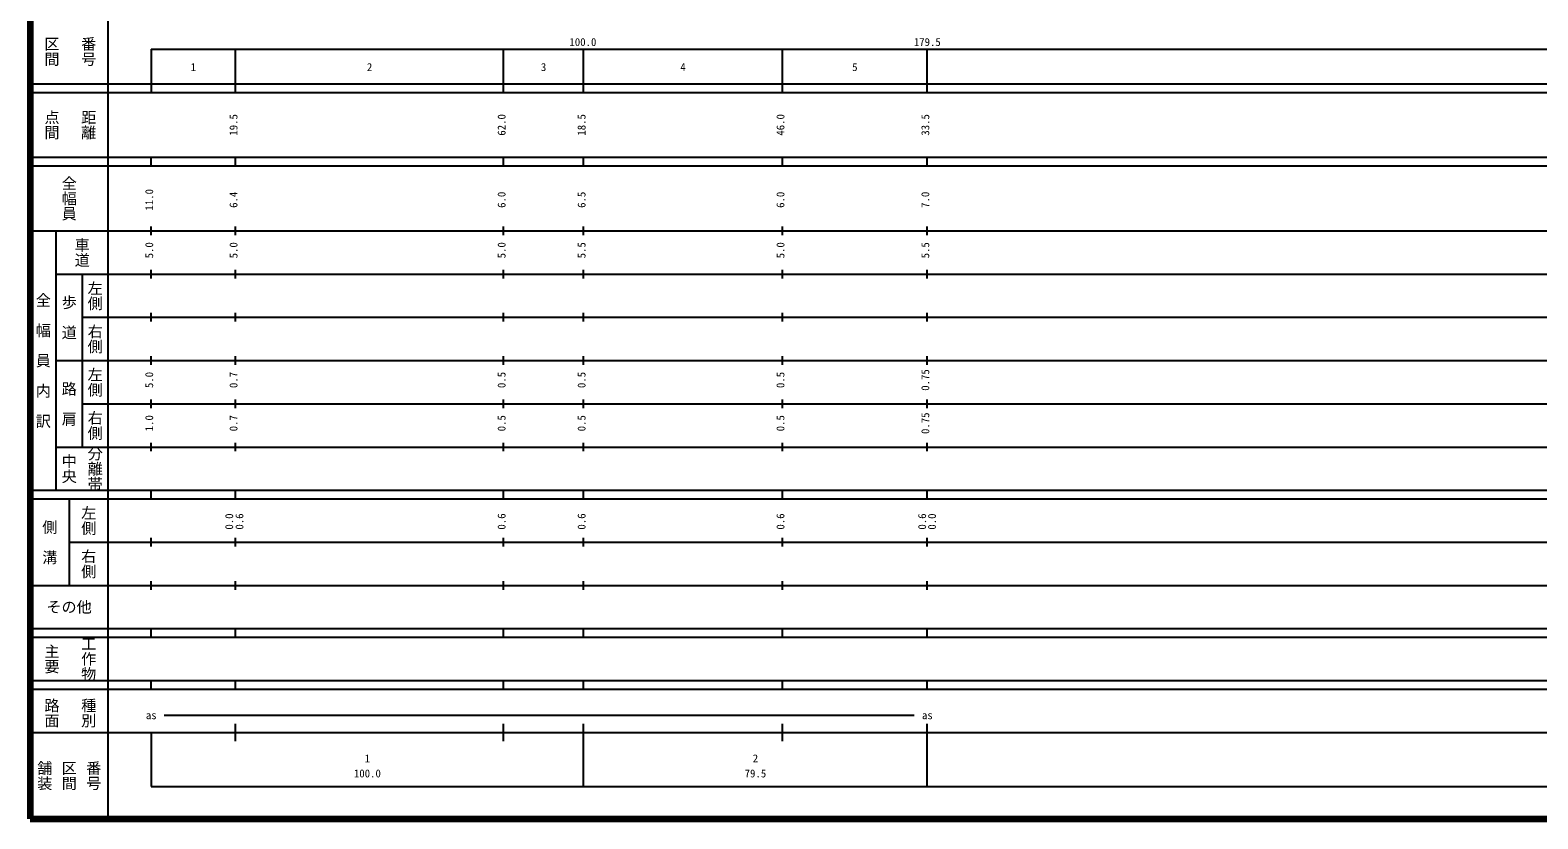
# Model space of a CAD drawing. Units: millimetres on the paper, enlarged 1000 times. Extents: x 40000 to 680000, y 20000 to 380000.
# Drawn here: x 40000 to 388715, y 20000 to 202409 of the extents above; entities that cross this region are included whole.
import ezdxf
from ezdxf.enums import TextEntityAlignment as Align

# ---------------------------------------------------------------- set-up
doc = ezdxf.new("R2010")
doc.units = ezdxf.units.MM
doc.header["$LTSCALE"] = 1000
doc.layers.add('M-TTL', color=2, linetype='Continuous', lineweight=140)
doc.layers.add('M-TTL-BAND', color=7, linetype='Continuous', lineweight=25)
doc.styles.add('@ＭＳ ゴシック', font='')
doc.styles.add('ＭＳ ゴシック', font='')
doc.styles.get('@ＭＳ ゴシック').set_extended_font_data('@MS Gothic')
doc.styles.get('ＭＳ ゴシック').set_extended_font_data('MS Gothic')

msp = doc.modelspace()

# ---------------------------------------------------------------- linework, layer by layer
at = {"layer": 'M-TTL'}
for p, q in [((40000, 380000), (40000, 20000)), ((40000, 20000), (680000, 20000))]:
    msp.add_line(p, q, dxfattribs=at)
at = {"layer": 'M-TTL-BAND'}
for p, q in [((58000, 370000), (58000, 20000)), ((68000, 198000), (579000, 198000)), ((68000, 198000), (68000, 188000)), ((87500, 188000), (87500, 198000)), ((149500, 188000), (149500, 198000)), ((168000, 188000), (168000, 198000)), ((214000, 188000), (214000, 198000)), ((247500, 188000), (247500, 198000)), ((40000, 190000), (579000, 190000)), ((40000, 188000), (579000, 188000)), ((40000, 173000), (579000, 173000)), ((40000, 171000), (579000, 171000)), ((68000, 171000), (68000, 173000)), ((87500, 171000), (87500, 173000)), ((149500, 171000), (149500, 173000)), ((168000, 171000), (168000, 173000)), ((214000, 171000), (214000, 173000)), ((247500, 171000), (247500, 173000)), ((68000, 155000), (68000, 157000)), ((87500, 155000), (87500, 157000)), ((149500, 155000), (149500, 157000)), ((168000, 155000), (168000, 157000)), ((214000, 155000), (214000, 157000)), ((247500, 155000), (247500, 157000)), ((40000, 156000), (579000, 156000)), ((46000, 96000), (46000, 156000)), ((68000, 145000), (68000, 147000)), ((87500, 145000), (87500, 147000)), ((149500, 145000), (149500, 147000)), ((168000, 145000), (168000, 147000)), ((214000, 145000), (214000, 147000)), ((247500, 145000), (247500, 147000)), ((46000, 146000), (579000, 146000)), ((52000, 146000), (52000, 106000)), ((52000, 136000), (579000, 136000)), ((68000, 135000), (68000, 137000)), ((87500, 135000), (87500, 137000)), ((149500, 135000), (149500, 137000)), ((168000, 135000), (168000, 137000)), ((214000, 135000), (214000, 137000)), ((247500, 135000), (247500, 137000)), ((46000, 126000), (579000, 126000)), ((68000, 125000), (68000, 127000)), ((87500, 125000), (87500, 127000)), ((149500, 125000), (149500, 127000)), ((168000, 125000), (168000, 127000)), ((214000, 125000), (214000, 127000)), ((247500, 125000), (247500, 127000)), ((52000, 116000), (579000, 116000)), ((68000, 115000), (68000, 117000)), ((87500, 115000), (87500, 117000)), ((149500, 115000), (149500, 117000)), ((168000, 115000), (168000, 117000)), ((214000, 115000), (214000, 117000)), ((247500, 115000), (247500, 117000)), ((46000, 106000), (579000, 106000)), ((68000, 105000), (68000, 107000)), ((87500, 105000), (87500, 107000)), ((149500, 105000), (149500, 107000)), ((168000, 105000), (168000, 107000)), ((214000, 105000), (214000, 107000)), ((247500, 105000), (247500, 107000)), ((40000, 96000), (579000, 96000)), ((68000, 94000), (68000, 96000)), ((87500, 94000), (87500, 96000)), ((149500, 94000), (149500, 96000)), ((168000, 94000), (168000, 96000)), ((214000, 94000), (214000, 96000)), ((247500, 94000), (247500, 96000)), ((40000, 94000), (579000, 94000)), ((49000, 94000), (49000, 74000)), ((49000, 84000), (579000, 84000)), ((68000, 83000), (68000, 85000)), ((87500, 83000), (87500, 85000)), ((149500, 83000), (149500, 85000)), ((168000, 83000), (168000, 85000)), ((214000, 83000), (214000, 85000)), ((247500, 83000), (247500, 85000)), ((40000, 74000), (579000, 74000)), ((68000, 73000), (68000, 75000)), ((87500, 73000), (87500, 75000)), ((149500, 73000), (149500, 75000)), ((168000, 73000), (168000, 75000)), ((214000, 73000), (214000, 75000)), ((247500, 73000), (247500, 75000)), ((40000, 64000), (579000, 64000)), ((68000, 62000), (68000, 64000)), ((87500, 62000), (87500, 64000)), ((149500, 62000), (149500, 64000)), ((168000, 62000), (168000, 64000)), ((214000, 62000), (214000, 64000)), ((247500, 62000), (247500, 64000)), ((40000, 62000), (579000, 62000)), ((40000, 52000), (579000, 52000)), ((40000, 50000), (579000, 50000)), ((68000, 50000), (68000, 52000)), ((87500, 50000), (87500, 52000)), ((149500, 50000), (149500, 52000)), ((168000, 50000), (168000, 52000)), ((214000, 50000), (214000, 52000)), ((247500, 50000), (247500, 52000)), ((71000, 44000), (244500, 44000)), ((87500, 38000), (87500, 42000)), ((149500, 38000), (149500, 42000)), ((168000, 27500), (168000, 42000)), ((214000, 38000), (214000, 42000)), ((247500, 27500), (247500, 42000)), ((40000, 40000), (579000, 40000)), ((68000, 40000), (68000, 27500)), ((68000, 27500), (579000, 27500))]:
    msp.add_line(p, q, dxfattribs=at)

# ---------------------------------------------------------------- texts
at = {"layer": 'M-TTL-BAND', "style": '@ＭＳ ゴシック'}
for s, p in [('区間', (45000, 197500)), ('番号', (53500, 197500)), ('点間', (45000, 180500)), ('距離', (53500, 180500)), ('全幅員', (49000, 163500)), ('車道', (52000, 151000)), ('左側', (55000, 141000)), ('全\u3000幅\u3000員\u3000内\u3000訳', (43000, 126000)), ('歩\u3000道', (49000, 136000)), ('右側', (55000, 131000)), ('左側', (55000, 121000)), ('路\u3000肩', (49000, 116000)), ('右側', (55000, 111000)), ('分離帯', (55000, 101000)), ('中央', (49000, 101000)), ('左側', (53500, 89000)), ('側\u3000溝', (44500, 84000)), ('右側', (53500, 79000)), ('主要', (45000, 57000)), ('工作物', (53500, 57000)), ('路面', (45000, 44500)), ('種別', (53500, 44500)), ('舗装', (43333, 30000)), ('区間', (49000, 30000)), ('番号', (54667, 30000))]:
    msp.add_text(s, height=2566, rotation=270, dxfattribs=at).set_placement(p, align=Align.MIDDLE_CENTER)
at = {"layer": 'M-TTL-BAND', "style": 'ＭＳ ゴシック'}
for s, p in [('100.0', (167844, 198195)), ('179.5', (247500, 198195)), ('1', (77750, 192405)), ('2', (118500, 192405)), ('3', (158750, 192405)), ('4', (191000, 192405)), ('5', (230750, 192405)), ('as', (68000, 42500)), ('as', (247500, 42500)), ('2', (207750, 32523)), ('100.0', (118000, 29033)), ('1', (118000, 32523)), ('79.5', (207750, 29033))]:
    msp.add_text(s, height=1833, dxfattribs=at).set_placement(p, align=Align.BOTTOM_CENTER)
for s, p in [('19.5', (88500, 180500)), ('62.0', (150500, 180500)), ('18.5', (169000, 180500)), ('46.0', (215000, 180500)), ('33.5', (248500, 180500)), ('11.0', (69000, 163174)), ('6.4', (88500, 163174)), ('6.0', (150500, 163174)), ('6.5', (169000, 163174)), ('6.0', (215000, 163174)), ('7.0', (248500, 163174)), ('5.0', (69000, 151500)), ('5.0', (88500, 151500)), ('5.0', (150500, 151500)), ('5.5', (169000, 151500)), ('5.0', (215000, 151500)), ('5.5', (248500, 151500)), ('5.0', (69000, 121500)), ('0.7', (88500, 121500)), ('0.5', (150500, 121500)), ('0.5', (169000, 121500)), ('0.5', (215000, 121500)), ('0.75', (248500, 121500)), ('1.0', (69000, 111500)), ('0.7', (88500, 111500)), ('0.5', (150500, 111500)), ('0.5', (169000, 111500)), ('0.5', (215000, 111500)), ('0.75', (248500, 111500)), ('0.0', (87500, 88764)), ('0.6', (89870, 88764)), ('0.6', (150500, 88764)), ('0.6', (169000, 88764)), ('0.6', (215000, 88764)), ('0.6', (247769, 88764)), ('0.0', (250044, 88756))]:
    msp.add_text(s, height=1833, rotation=90, dxfattribs=at).set_placement(p, align=Align.BOTTOM_CENTER)
msp.add_text('その他', height=2566, dxfattribs=at).set_placement((49000, 69000), align=Align.MIDDLE_CENTER)

doc.saveas('drawing.dxf')
